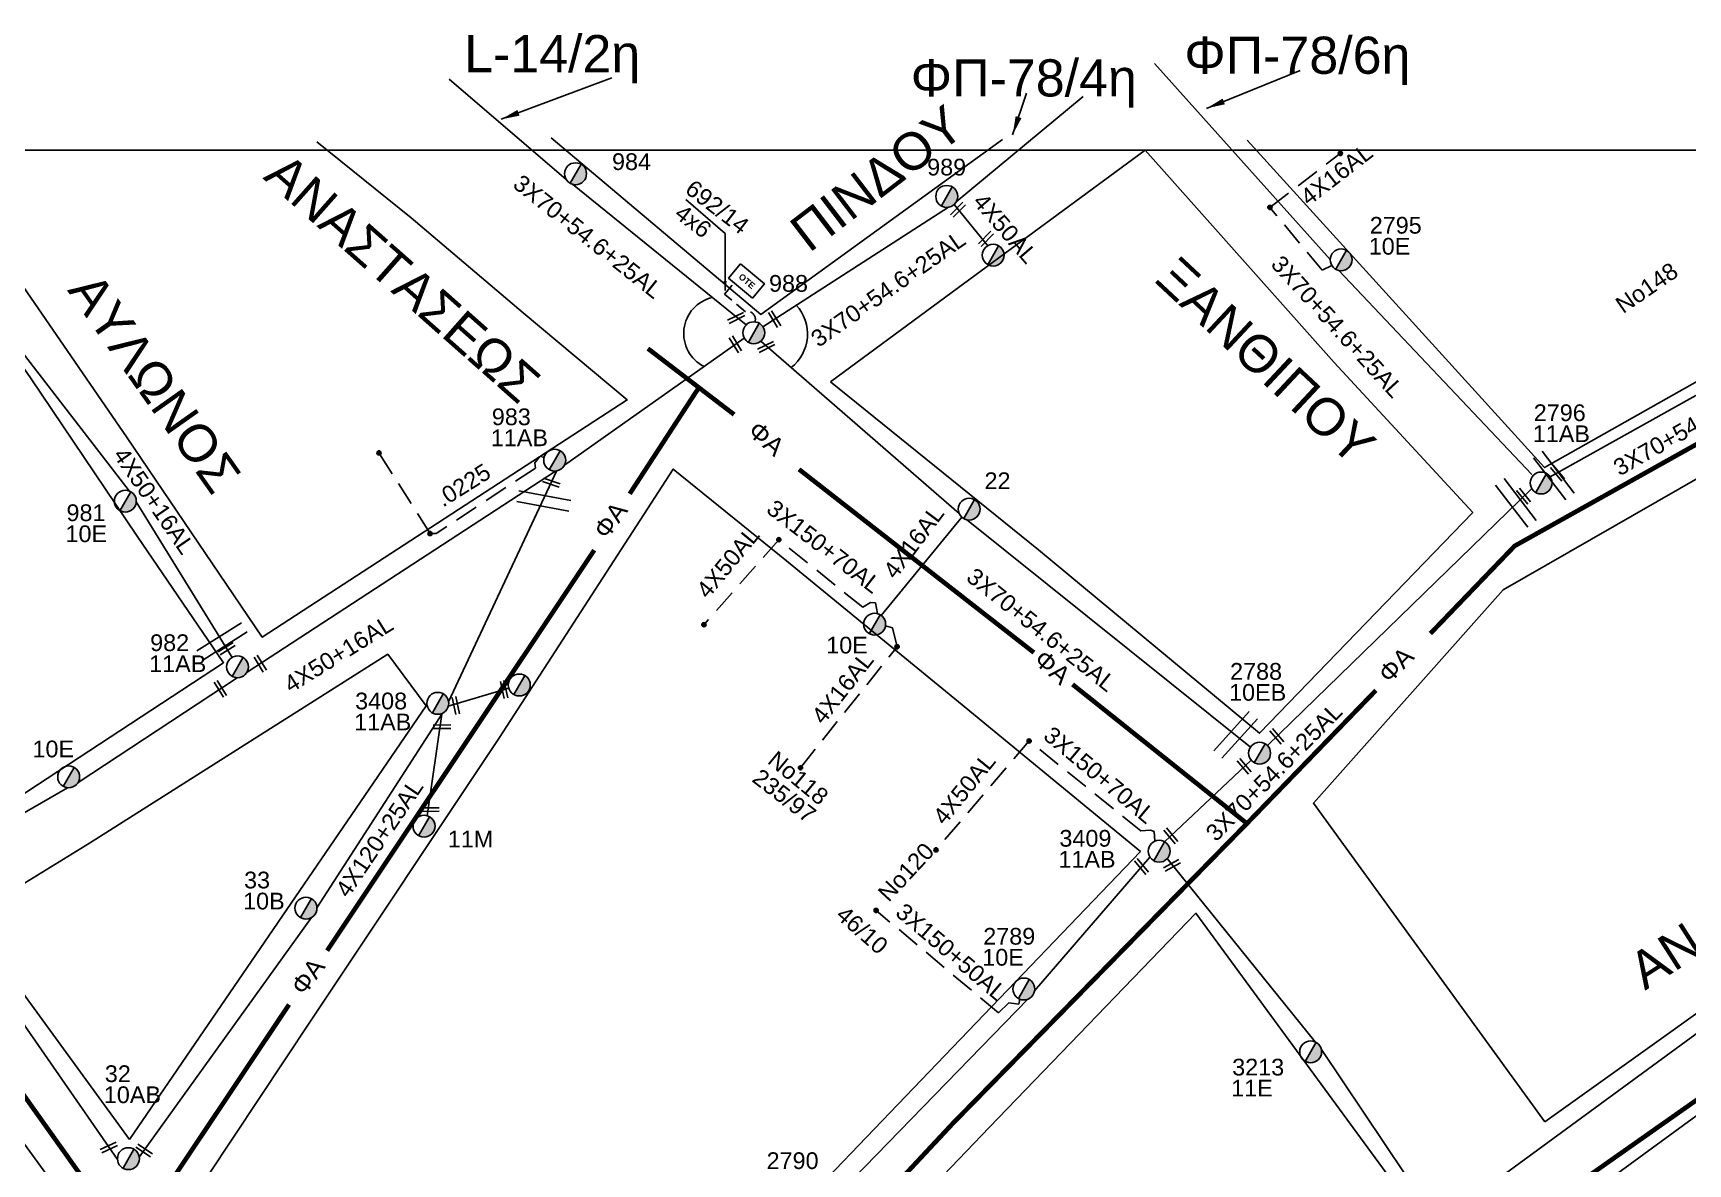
# Model space of a CAD drawing. Header units: millimetres. Extents: x 645 to 3057, y 900 to 1793.
# Drawn here: x 2152 to 2330.1, y 1659.1 to 1780.9 of the extents above; entities that cross this region are included whole.
import ezdxf

# ---------------------------------------------------------------- set-up
doc = ezdxf.new("R2010")
doc.units = ezdxf.units.MM
doc.linetypes.add('DASHED', pattern=[19.05, 12.7, -6.35])
for name, color, linetype in [('Pillar OTE', 7, 'Continuous'), ('Γέφυρες Εναέριου Δικτύου', 7, 'Continuous'), ('Γυμνά εναέρια ΧΤ (3Φ)   4x16AL', 7, 'Continuous'), ('Γυμνά εναέρια ΧΤ (3Φ)   4x50AL', 7, 'Continuous'), ('Γυμνά εναέρια ΧΤ και ΦΟΠ (3Φ)   4x50+16AL', 7, 'Continuous'), ('Επιγραφές - Σχήματα', 7, 'Continuous'), ('Καλώδια ΧΤ   3x150+50AL', 7, 'DASHED'), ('Μηχανική τομή', 7, 'Continuous'), ('Στύλος ΦΜ', 7, 'Continuous'), ('Στύλος ΦΜ @ 1', 7, 'Continuous'), ('Συνδέσεις', 7, 'Continuous'), ('Συνεστραμμένα ΧΤ   3x70+54.6+25 AL', 7, 'SYN_LINE'), ('Συνεστραμμένα ΧΤ   4x120+25 AL', 7, 'SYN_LINE'), ('Τομή', 7, 'Continuous'), ('Υπόβαθρο ΔΕΗ', 7, 'Continuous'), ('Υπόγεια καλώδια Δικτύου ΧΤ και Παρ. ΧΤ - 3X150+70 AL', 7, 'DASHED'), ('Υπόγεια καλώδια Παροχών ΧΤ   .0225', 7, 'DASHED'), ('Υπόγεια καλώδια Παροχών ΧΤ   4x16AL', 7, 'DASHED'), ('Υπόγεια καλώδια Παροχών ΧΤ   4x50AL', 7, 'DASHED'), ('Υπόγεια καλώδια Παροχών ΧΤ   4x6', 7, 'DASHED')]:
    doc.layers.add(name, color=color, linetype=linetype)
doc.styles.get("Standard").update_dxf_attribs({"font": 'arial.ttf'})
doc.linetypes.add('SYN_LINE', pattern='A,0.5,-0.0001,["/\\/\\/\\/",Standard,S=0.1,R=0,X=0,Y=-0.05],-0.25', length=0.7501)
doc.dimstyles.new('ISO-25', dxfattribs={"dimtxt": 2.5, "dimasz": 2.5, "dimexe": 1.25, "dimexo": 0.625, "dimtad": 1, "dimtxsty": 'Standard', "dimcen": 2.5, "dimadec": 0, "dimazin": 0, "dimtfac": 1, "dimtmove": 0, "dimatfit": 3, "dimfxl": 1, "dimarcsym": 0})

# ---------------------------------------------------------------- blocks, each defined once
blk = doc.blocks.new('ΥΠΑΡΧΩΝ ΤΣΙΜΕΝΤΕΝΙΟΣ ΣΤΥΛΟΣ')
at = {"layer": 'Στύλος ΦΜ'}
blk.add_hatch(color=256, dxfattribs=at).paths.add_polyline_path([(-1.29, -2.28, 0.574793), (2.62, 0, 0.268822), (1.3, 2.27)])
blk.add_line((-1.29, -2.28), (1.3, 2.27), dxfattribs=at)
blk.add_circle((0, 0), 2.62, dxfattribs=at)
at = {"layer": 'Στύλος ΦΜ', "flags": 4}
for tag, p in [('ΑΡΙΘΜΟΣ', (-4.68, 8.05)), ('ΤΥΠΟΣ', (-4.91, 3.03))]:
    blk.add_attdef(tag, p, '', height=4, dxfattribs=at)
blk = doc.blocks.new('ΜΗΧΑΝΙΚΗ ΤΟΜΗ')
at = {"layer": 'Μηχανική τομή', "ltscale": 40}
for p, q in [((-1.89, 0.78), (1.89, 0.78)), ((1.89, 0), (-1.89, 0))]:
    blk.add_line(p, q, dxfattribs=at)
blk = doc.blocks.new('ΤΟΜΗ')
at = {"layer": 'Τομή', "ltscale": 40}
for p, q in [((-5.68, 0), (5.68, 0)), ((5.68, -2.33), (-5.68, -2.33))]:
    blk.add_line(p, q, dxfattribs=at)
blk = doc.blocks.new('_ΣΥΝΔΕΣΗ')
at = {"layer": 'Συνδέσεις', "linetype": 'SYN_LINE', "ltscale": 40}
blk.add_hatch(color=256, dxfattribs=at).paths.add_polyline_path([(0.5, -0.01, 1), (-0.5, -0.01, 1)])
at = {"layer": 'Συνδέσεις'}
blk.add_circle((0, -0.01), 0.5, dxfattribs=at)
blk = doc.blocks.new('PILLAR ΟΤΕ')
at = {"layer": 'Pillar OTE', "ltscale": 40}
blk.add_lwpolyline([(-3.31, 2.02), (3.39, 2.02), (3.39, -1.99), (-3.31, -1.99)], close=True, dxfattribs=at)
at = {"layer": 'Pillar OTE', "insert": (-1.81, 0.71), "char_height": 1.3575, "width": 109.961, "attachment_point": 1}
blk.add_mtext('{\\fArial|b1|i0|c161|p34;OTE}', dxfattribs=at)

msp = doc.modelspace()

# ---------------------------------------------------------------- linework, layer by layer
at = {"layer": 'Γέφυρες Εναέριου Δικτύου'}
for centre, radius, start, end in [((2226.02177, 1748.52421), 3.98226, 103.1656471, 243.4926616), ((2230.75129, 1748.45362), 4.60922, 308.4610496, 42.4558429)]:
    msp.add_arc(centre, radius, start, end, dxfattribs=at)
at = {"layer": 'Γυμνά εναέρια ΧΤ (3Φ)   4x16AL', "color": 62}
msp.add_lwpolyline([(2251.98417, 1728.73313), (2243.2862, 1718.177)], dxfattribs=at)
at = {"layer": 'Γυμνά εναέρια ΧΤ (3Φ)   4x50AL', "color": 62}
msp.add_lwpolyline([(2251.12768, 1762.39987), (2254.75159, 1757.97317)], dxfattribs=at)
at = {"layer": 'Γυμνά εναέρια ΧΤ και ΦΟΠ (3Φ)   4x50+16AL', "color": 62}
for points in [[(2149.15347, 1748.71859), (2162.38071, 1731.56906)], [(2163.13183, 1730.38497), (2173.43552, 1713.65514)]]:
    msp.add_lwpolyline(points, dxfattribs=at)
at = {"layer": 'Γυμνά εναέρια ΧΤ και ΦΟΠ (3Φ)   4x50+16AL', "color": 6}
for points in [[(2209.20604, 1734.33926), (2228.5637, 1748.01118)], [(2175.05053, 1712.04852), (2208.2435, 1733.7062)], [(2156.86353, 1700.17685), (2174.00393, 1711.46198)], [(2141.68897, 1691.52917), (2155.73512, 1699.61744)]]:
    msp.add_lwpolyline(points, dxfattribs=at)
at = {"layer": 'Επιγραφές - Σχήματα'}
msp.add_lwpolyline([(644.94827, 917.56325), (2950.19274, 916.21517), (2950.19274, 1768.24265), (644.94827, 1768.24265)], close=True, dxfattribs=at)
at = {"layer": 'Καλώδια ΧΤ   3x150+50AL', "color": 30, "ltscale": 0.2}
msp.add_lwpolyline([(2258.2027, 1676.85851), (2258.10058, 1676.3112), (2257.02316, 1676.48031), (2255.91812, 1675.37579), (2242.74859, 1686.41332)], dxfattribs=at)
at = {"layer": 'Συνεστραμμένα ΧΤ   3x70+54.6+25 AL', "color": 6, "ltscale": 20}
for points in [[(2291.60665, 1756.50291), (2272.69343, 1777.60474)], [(2209.40916, 1765.09319), (2196.78551, 1775.89803)], [(2228.76085, 1749.44778), (2210.06769, 1764.59271)], [(2313.30009, 1733.32739), (2292.5263, 1755.30907)]]:
    msp.add_lwpolyline(points, dxfattribs=at)
at = {"layer": 'Συνεστραμμένα ΧΤ   3x70+54.6+25 AL', "color": 62, "ltscale": 20}
for points in [[(2251.37245, 1762.70305), (2265.04273, 1774.04067)], [(2230.56418, 1749.25297), (2250.52747, 1762.11737)], [(2251.68565, 1729.1381), (2230.33541, 1747.69818)], [(2283.03287, 1703.99547), (2252.45448, 1728.48115)]]:
    msp.add_lwpolyline(points, dxfattribs=at)
at = {"layer": 'Συνεστραμμένα ΧΤ   3x70+54.6+25 AL', "color": 85, "ltscale": 20}
msp.add_lwpolyline([(2315.28209, 1733.09519), (2353.63314, 1754.49752)], dxfattribs=at)
at = {"layer": 'Συνεστραμμένα ΧΤ   3x70+54.6+25 AL', "color": 30, "ltscale": 20}
for points in [[(2284.85995, 1704.15659), (2313.29409, 1731.83398)], [(2273.78861, 1693.80481), (2283.09309, 1702.60236)], [(2259.79887, 1677.74259), (2272.21303, 1692.14495)], [(2274.07811, 1691.99463), (2289.99755, 1672.26395)], [(2236.49336, 1653.63693), (2259.07205, 1676.85652)], [(2290.66161, 1671.44768), (2301.96099, 1654.58212)]]:
    msp.add_lwpolyline(points, dxfattribs=at)
at = {"layer": 'Συνεστραμμένα ΧΤ   3x70+54.6+25 AL', "color": 27, "ltscale": 20}
msp.add_lwpolyline([(2303.75149, 1653.18125), (2342.66426, 1681.68435)], dxfattribs=at)
at = {"layer": 'Συνεστραμμένα ΧΤ   4x120+25 AL', "color": 1, "ltscale": 20}
for points in [[(2208.35018, 1733.71866), (2196.74313, 1708.85485)], [(2196.07861, 1707.63841), (2182.56614, 1686.67367)], [(2161.11012, 1659.61391), (2140.00563, 1689.9872)], [(2181.97875, 1685.64243), (2163.45339, 1659.83848)]]:
    msp.add_lwpolyline(points, dxfattribs=at)
at = {"layer": 'Συνεστραμμένα ΧΤ   4x120+25 AL', "color": 1, "ltscale": 5}
msp.add_lwpolyline([(2196.71018, 1708.38867), (2203.21648, 1710.34699)], dxfattribs=at)
at = {"layer": 'Συνεστραμμένα ΧΤ   4x120+25 AL', "color": 1, "ltscale": 10}
msp.add_lwpolyline([(2196.01507, 1707.53984), (2194.44872, 1696.6069)], dxfattribs=at)
at = {"layer": 'Υπόβαθρο ΔΕΗ'}
for points in [[(2089.72731, 1768.9781), (2122.42934, 1721.12463), (2136.0821, 1700.417), (2141.31364, 1692.61141), (2172.53526, 1713.07789), (2163.2285, 1726.70612), (2151.74113, 1743.74563), (2148.40029, 1748.5192), (2135.7396, 1741.03731), (2117.36562, 1769.00406)], [(2125.25738, 1769.59861), (2135.18691, 1754.00474), (2146.12078, 1760.58567), (2162.15441, 1737.29055), (2176.68944, 1715.82889), (2215.96735, 1741.37359), (2204.74729, 1750.75837), (2192.70349, 1760.95695), (2182.56932, 1769.14374)], [(2207.79026, 1769.58865), (2230.33876, 1750.57852), (2256.36241, 1769.39414)], [(2282.67976, 1769.31936), (2314.68254, 1734.09579), (2346.43902, 1752.02188), (2335.44895, 1768.91519)], [(2453.49914, 1769.17266), (2442.15971, 1760.80701), (2430.34781, 1750.28248), (2419.79704, 1739.79), (2409.67256, 1728.86068), (2401.42815, 1720.32097), (2392.36988, 1709.63787), (2386.38846, 1703.79211), (2375.06124, 1694.93699), (2363.08713, 1686.85087), (2347.92096, 1676.36555), (2330.55926, 1663.97995), (2319.63402, 1655.98152), (2345.6925, 1619.43261), (2378.50261, 1642.28117), (2438.08439, 1683.49338), (2445.3344, 1673.57886), (2417.54448, 1654.25028), (2352.7128, 1609.52214), (2372.82154, 1581.72051)], [(2237.82903, 1743.30452), (2260.20657, 1725.23635), (2283.99936, 1705.48294), (2306.95423, 1729.24294), (2292.03669, 1745.3892), (2271.70236, 1768.24641), (2250.25137, 1752.45681), (2237.82903, 1743.30452)], [(2226.51625, 1759.30043), (2222.26553, 1762.95219)], [(2314.69598, 1663.64202), (2372.73774, 1705.1436), (2373.24013, 1705.91753), (2373.54273, 1706.94967), (2373.60184, 1707.86538), (2373.29447, 1708.85583), (2372.90437, 1709.8247), (2372.46698, 1710.51001), (2356.43095, 1739.5149), (2355.00511, 1740.98262), (2352.76279, 1742.26787), (2351.63488, 1742.4593), (2349.99623, 1742.62948), (2348.5491, 1742.56566), (2347.01685, 1742.09769), (2345.80382, 1741.33193), (2310.23324, 1720.94103), (2289.80435, 1697.94504), (2314.69598, 1663.64202)], [(2196.46731, 1615.12293), (2229.08628, 1648.83981), (2271.19313, 1692.73947), (2251.62536, 1708.85198), (2233.0978, 1724.06482), (2220.91222, 1733.93276), (2202.21758, 1705.03984), (2181.87124, 1674.49425), (2168.08162, 1653.69095), (2196.46731, 1615.12293)], [(2162.3936, 1661.75444), (2194.31527, 1708.42326), (2190.19423, 1713.99529), (2158.08886, 1693.65434), (2145.01721, 1685.62285), (2162.3936, 1661.75444)], [(2215.2074, 1589.99461), (2201.94268, 1607.72907), (2254.94231, 1663.07235), (2277.15889, 1686.1087), (2301.06766, 1653.46445), (2245.75341, 1612.33104), (2215.2074, 1589.99461)]]:
    msp.add_lwpolyline(points, dxfattribs=at)
at = {"layer": 'Υπόβαθρο ΔΕΗ', "color": 85, "const_width": 0.5}
for points in [[(2353.48064, 1749.15326), (2311.45682, 1725.64842), (2302.39236, 1716.22211)], [(2218.18937, 1746.898), (2227.4663, 1739.79737)], [(2216.22769, 1731.26141), (2223.67306, 1742.70075)], [(2234.4486, 1733.89839), (2259.72615, 1714.16932)], [(2307.54607, 1649.47804), (2344.95377, 1675.79192), (2353.46135, 1682.51328), (2382.1536, 1708.00021), (2406.05639, 1732.08417)], [(2183.66939, 1682.08172), (2212.4111, 1725.19938)], [(2296.53092, 1710.10647), (2282.65172, 1695.77096), (2251.00886, 1663.49035), (2237.93682, 1649.48832)], [(2263.88137, 1710.74568), (2282.65172, 1695.77096)], [(2153.30412, 1636.92818), (2179.56988, 1676.27682)], [(2168.76846, 1641.58889), (2149.49576, 1668.67797)]]:
    msp.add_lwpolyline(points, dxfattribs=at)
at = {"layer": 'Υπόβαθρο ΔΕΗ'}
msp.add_lwpolyline([(2113.72666, 1590.59429), (2107.08103, 1581.27416), (2106.05284, 1579.99645), (2104.5874, 1579.23318), (2102.82892, 1578.98916), (2100.88075, 1579.59387), (2099.28153, 1581.30574), (2091.24424, 1590.59429), (2079.87372, 1603.35546), (2065.7564, 1619.6312), (2056.62952, 1629.67445), (2076.72485, 1642.57454), (2109.677, 1663.55639), (2137.00035, 1680.59317), (2156.84658, 1653.36142), (2140.43688, 1629.45312)], close=True, dxfattribs=at)
at = {"layer": 'Υπόγεια καλώδια Δικτύου ΧΤ και Παρ. ΧΤ - 3X150+70 AL', "color": 62, "ltscale": 0.2}
msp.add_lwpolyline([(2242.89123, 1718.36788), (2242.67582, 1719.51767), (2242.13849, 1719.54893), (2241.29858, 1719.04523), (2232.27622, 1726.32445)], dxfattribs=at)
at = {"layer": 'Υπόγεια καλώδια Δικτύου ΧΤ και Παρ. ΧΤ - 3X150+70 AL', "color": 30, "ltscale": 0.2}
msp.add_lwpolyline([(2272.73402, 1693.86326), (2272.65957, 1694.89816), (2272.25803, 1695.0587), (2271.24619, 1694.97843), (2259.20915, 1704.65436)], dxfattribs=at)
at = {"layer": 'Υπόγεια καλώδια Παροχών ΧΤ   .0225', "color": 6, "ltscale": 0.2}
msp.add_lwpolyline([(2207.02756, 1735.20367), (2206.56663, 1735.26701), (2206.02116, 1734.60898), (2206.07758, 1734.02616), (2195.40904, 1726.98996), (2194.74287, 1726.98921), (2189.25711, 1735.67386)], dxfattribs=at)
at = {"layer": 'Υπόγεια καλώδια Παροχών ΧΤ   4x16AL', "color": 6, "ltscale": 0.2}
msp.add_lwpolyline([(2291.77036, 1755.85796), (2290.73616, 1755.3246), (2285.1232, 1762.09925), (2292.69888, 1767.9084)], dxfattribs=at)
at = {"layer": 'Υπόγεια καλώδια Παροχών ΧΤ   4x16AL', "color": 62, "ltscale": 0.2}
msp.add_lwpolyline([(2234.60867, 1701.77006), (2245.00144, 1714.80059), (2244.51631, 1716.8441), (2243.74759, 1717.04093)], dxfattribs=at)
at = {"layer": 'Υπόγεια καλώδια Παροχών ΧΤ   4x50AL', "color": 62, "ltscale": 0.2}
msp.add_lwpolyline([(2232.27622, 1726.32445), (2224.21593, 1717.17361)], dxfattribs=at)
at = {"layer": 'Υπόγεια καλώδια Παροχών ΧΤ   4x50AL', "color": 30, "ltscale": 0.2}
msp.add_lwpolyline([(2259.20915, 1704.65436), (2249.1911, 1692.93422)], dxfattribs=at)
at = {"layer": 'Υπόγεια καλώδια Παροχών ΧΤ   4x6', "color": 6, "linetype": 'DASHED', "ltscale": 0.1}
msp.add_lwpolyline([(2229.70259, 1749.77485, 0.607062272), (2228.68668, 1750.86731), (2226.44396, 1752.7581), (2227.51901, 1754.03325)], format="xyb", dxfattribs=at)

# ---------------------------------------------------------------- block references
at = {"layer": 'Pillar OTE', "xscale": 0.5, "yscale": 0.5, "zscale": 0.5, "rotation": 319.8665312585179}
msp.add_blockref('PILLAR ΟΤΕ', (2228.7759, 1754.18968), dxfattribs=at)
at = {"layer": 'Μηχανική τομή'}
for p, xscale, yscale, zscale, rotation in [((2251.70109, 1761.71311), 0.4999999999997921, 0.4999999999997921, 0.4999999999997921, 45.8037905091624), ((2254.71237, 1758.57995), 0.4999999999997921, 0.4999999999997921, 0.4999999999997921, 45.8037905091624), ((2227.61171, 1750.3788), 0.500000000000267, 0.500000000000267, 0.500000000000267, 206.3713794496826), ((2231.9829, 1750.1672), 0.500000000000061, 0.500000000000061, 0.500000000000061, 121.3843390586048), ((2227.76797, 1747.44917), 0.500000000000061, 0.500000000000061, 0.500000000000061, 121.3843390586048), ((2230.84082, 1747.25882), 0.500000000000267, 0.500000000000267, 0.500000000000267, 206.3713794496826), ((2207.85042, 1732.64812), 0.5000000000000543, 0.5000000000000543, 0.5000000000000543, 161.3858795108449), ((2316.21636, 1733.61657), 0.4999999999999446, 0.4999999999999446, 0.4999999999999446, 130.0917828323592), ((2312.57319, 1731.13227), 0.4999999999999446, 0.4999999999999446, 0.4999999999999446, 130.0917828323592), ((2172.75778, 1714.75557), 0.4999999999999066, 0.4999999999999066, 0.4999999999999066, 211.7746533241408), ((2176.64077, 1713.08612), 0.500000000000061, 0.500000000000061, 0.500000000000061, 121.3843390586048), ((2172.34543, 1710.37003), 0.500000000000061, 0.500000000000061, 0.500000000000061, 121.3843390586048), ((2202.90453, 1710.22888), 0.5000000000001321, 0.5000000000001321, 0.5000000000001321, 102.4395048550203), ((2197.70644, 1708.51036), 0.5000000000001658, 0.5000000000001658, 0.5000000000001658, 102.4395048550378), ((2196.02026, 1706.38101), 0.5000000000000856, 0.5000000000000856, 0.5000000000000856, 180.6341152099593), ((2286.0089, 1705.27495), 0.4999999999999446, 0.4999999999999446, 0.4999999999999446, 130.0917828323592), ((2282.51029, 1702.05132), 0.4999999999999446, 0.4999999999999446, 0.4999999999999446, 130.0917828323592), ((2194.79325, 1697.46393), 0.5000000000000843, 0.5000000000000843, 0.5000000000000843, 180.6341152099463), ((2274.59981, 1694.57181), 0.4999999999999446, 0.4999999999999446, 0.4999999999999446, 130.0917828323592), ((2271.45782, 1691.26879), 0.4999999999999446, 0.4999999999999446, 0.4999999999999446, 130.0917828323592), ((2274.49513, 1691.43509), 0.4999999999999585, 0.4999999999999585, 0.4999999999999585, 208.3997874173526), ((2160.10571, 1661.05944), 0.5000000000000103, 0.5000000000000103, 0.5000000000000103, 205.2105406037671), ((2164.0902, 1660.72549), 0.499999999999988, 0.499999999999988, 0.499999999999988, 146.9505405739804)]:
    msp.add_blockref('ΜΗΧΑΝΙΚΗ ΤΟΜΗ', p, dxfattribs=dict(at, xscale=xscale, yscale=yscale, zscale=zscale, rotation=rotation))
at = {"layer": 'Στύλος ΦΜ @ 1', "ltscale": 40}
ref = msp.add_blockref('ΥΠΑΡΧΩΝ ΤΣΙΜΕΝΤΕΝΙΟΣ ΣΤΥΛΟΣ', (2210.40568, 1765.72094), dxfattribs=dict(at, xscale=0.4499999999998181, yscale=0.4499999999998181, zscale=0.4499999999998181))
ref.add_attrib('ΤΥΠΟΣ', '984', (2214.32529, 1766.11906), dxfattribs={"layer": 'Στύλος ΦΜ', "height": 1.8, "flags": 4})
ref = msp.add_blockref('ΥΠΑΡΧΩΝ ΤΣΙΜΕΝΤΕΝΙΟΣ ΣΤΥΛΟΣ', (2250.34631, 1763.28113), dxfattribs=dict(at, xscale=0.4499999999998181, yscale=0.4499999999998181, zscale=0.4499999999998181))
ref.add_attrib('ΤΥΠΟΣ', '989', (2248.23942, 1765.53546), dxfattribs={"layer": 'Στύλος ΦΜ', "height": 1.8, "flags": 4})
ref = msp.add_blockref('ΥΠΑΡΧΩΝ ΤΣΙΜΕΝΤΕΝΙΟΣ ΣΤΥΛΟΣ', (2292.78358, 1756.45839), dxfattribs=dict(at, xscale=0.4499999999998181, yscale=0.4499999999998181, zscale=0.4499999999998181))
ref.add_attrib('ΤΥΠΟΣ', '10E', (2295.7571, 1757.01074), dxfattribs={"layer": 'Στύλος ΦΜ', "height": 1.8, "flags": 4})
ref.add_attrib('ΑΡΙΘΜΟΣ', '2795', (2295.86365, 1759.27303), dxfattribs={"layer": 'Στύλος ΦΜ', "height": 1.8, "flags": 4})
at = {"layer": 'Στύλος ΦΜ @ 1', "ltscale": 40, "xscale": 0.4499999999998181, "yscale": 0.4499999999998181, "zscale": 0.4499999999998181}
for p in [(2255.34243, 1756.95433), (2204.34672, 1710.67821)]:
    msp.add_blockref('ΥΠΑΡΧΩΝ ΤΣΙΜΕΝΤΕΝΙΟΣ ΣΤΥΛΟΣ', p, dxfattribs=at)
at = {"layer": 'Στύλος ΦΜ @ 1', "ltscale": 40}
ref = msp.add_blockref('ΥΠΑΡΧΩΝ ΤΣΙΜΕΝΤΕΝΙΟΣ ΣΤΥΛΟΣ', (2229.58181, 1748.60329), dxfattribs=dict(at, xscale=0.4499999999998181, yscale=0.4499999999998181, zscale=0.4499999999998181))
ref.add_attrib('ΤΥΠΟΣ', '988', (2231.22204, 1753.01765), dxfattribs={"layer": 'Στύλος ΦΜ', "height": 1.8, "flags": 4})
ref = msp.add_blockref('ΥΠΑΡΧΩΝ ΤΣΙΜΕΝΤΕΝΙΟΣ ΣΤΥΛΟΣ', (2208.16027, 1734.88102), dxfattribs=dict(at, xscale=0.4499999999998181, yscale=0.4499999999998181, zscale=0.4499999999998181))
ref.add_attrib('ΤΥΠΟΣ', '11AB', (2201.28611, 1736.39071), dxfattribs={"layer": 'Στύλος ΦΜ', "height": 1.8, "flags": 4})
ref.add_attrib('ΑΡΙΘΜΟΣ', '983', (2201.39266, 1738.65299), dxfattribs={"layer": 'Στύλος ΦΜ', "height": 1.8, "flags": 4})
ref = msp.add_blockref('ΥΠΑΡΧΩΝ ΤΣΙΜΕΝΤΕΝΙΟΣ ΣΤΥΛΟΣ', (2314.30845, 1732.43249), dxfattribs=dict(at, xscale=0.4499999999998181, yscale=0.4499999999998181, zscale=0.4499999999998181))
ref.add_attrib('ΤΥΠΟΣ', '11AB', (2313.40627, 1736.83074), dxfattribs={"layer": 'Στύλος ΦΜ', "height": 1.8, "flags": 4})
ref.add_attrib('ΑΡΙΘΜΟΣ', '2796', (2313.51282, 1739.09303), dxfattribs={"layer": 'Στύλος ΦΜ', "height": 1.8, "flags": 4})
ref = msp.add_blockref('ΥΠΑΡΧΩΝ ΤΣΙΜΕΝΤΕΝΙΟΣ ΣΤΥΛΟΣ', (2252.76108, 1729.61832), dxfattribs=dict(at, xscale=0.4499999999998181, yscale=0.4499999999998181, zscale=0.4499999999998181))
ref.add_attrib('ΤΥΠΟΣ', '22', (2254.40986, 1731.76935), dxfattribs={"layer": 'Στύλος ΦΜ', "height": 1.8, "flags": 4})
ref = msp.add_blockref('ΥΠΑΡΧΩΝ ΤΣΙΜΕΝΤΕΝΙΟΣ ΣΤΥΛΟΣ', (2161.95714, 1730.47009), dxfattribs=dict(at, xscale=0.4499999999998181, yscale=0.4499999999998181, zscale=0.4499999999998181))
ref.add_attrib('ΤΥΠΟΣ', '10E', (2155.51685, 1726.06371), dxfattribs={"layer": 'Στύλος ΦΜ', "height": 1.8, "flags": 4})
ref.add_attrib('ΑΡΙΘΜΟΣ', '981', (2155.6234, 1728.32599), dxfattribs={"layer": 'Στύλος ΦΜ', "height": 1.8, "flags": 4})
ref = msp.add_blockref('ΥΠΑΡΧΩΝ ΤΣΙΜΕΝΤΕΝΙΟΣ ΣΤΥΛΟΣ', (2242.58519, 1717.23057), dxfattribs=dict(at, xscale=0.4499999999998181, yscale=0.4499999999998181, zscale=0.4499999999998181))
ref.add_attrib('ΤΥΠΟΣ', '10E', (2237.37837, 1714.07363), dxfattribs={"layer": 'Στύλος ΦΜ', "height": 1.8, "flags": 4})
ref = msp.add_blockref('ΥΠΑΡΧΩΝ ΤΣΙΜΕΝΤΕΝΙΟΣ ΣΤΥΛΟΣ', (2174.03172, 1712.63942), dxfattribs=dict(at, xscale=0.4499999999998181, yscale=0.4499999999998181, zscale=0.4499999999998181))
ref.add_attrib('ΤΥΠΟΣ', '11AB', (2164.51871, 1712.07172), dxfattribs={"layer": 'Στύλος ΦΜ', "height": 1.8, "flags": 4})
ref.add_attrib('ΑΡΙΘΜΟΣ', '982', (2164.62526, 1714.33401), dxfattribs={"layer": 'Στύλος ΦΜ', "height": 1.8, "flags": 4})
ref = msp.add_blockref('ΥΠΑΡΧΩΝ ΤΣΙΜΕΝΤΕΝΙΟΣ ΣΤΥΛΟΣ', (2284.01133, 1703.33991), dxfattribs=dict(at, xscale=0.4499999999998181, yscale=0.4499999999998181, zscale=0.4499999999998181))
ref.add_attrib('ΤΥΠΟΣ', '10EB', (2280.72787, 1708.98754), dxfattribs={"layer": 'Στύλος ΦΜ', "height": 1.8, "flags": 4})
ref.add_attrib('ΑΡΙΘΜΟΣ', '2788', (2280.83442, 1711.24983), dxfattribs={"layer": 'Στύλος ΦΜ', "height": 1.8, "flags": 4})
ref = msp.add_blockref('ΥΠΑΡΧΩΝ ΤΣΙΜΕΝΤΕΝΙΟΣ ΣΤΥΛΟΣ', (2195.57517, 1708.70316), dxfattribs=dict(at, xscale=0.4499999999998181, yscale=0.4499999999998181, zscale=0.4499999999998181))
ref.add_attrib('ΤΥΠΟΣ', '11AB', (2186.57685, 1705.79746), dxfattribs={"layer": 'Στύλος ΦΜ', "height": 1.8, "flags": 4})
ref.add_attrib('ΑΡΙΘΜΟΣ', '3408', (2186.6834, 1708.05974), dxfattribs={"layer": 'Στύλος ΦΜ', "height": 1.8, "flags": 4})
ref = msp.add_blockref('ΥΠΑΡΧΩΝ ΤΣΙΜΕΝΤΕΝΙΟΣ ΣΤΥΛΟΣ', (2155.85726, 1700.78885), dxfattribs=dict(at, xscale=0.4499999999998181, yscale=0.4499999999998181, zscale=0.4499999999998181))
ref.add_attrib('ΤΥΠΟΣ', '10E', (2151.96166, 1702.89268), dxfattribs={"layer": 'Στύλος ΦΜ', "height": 1.8, "flags": 4})
ref = msp.add_blockref('ΥΠΑΡΧΩΝ ΤΣΙΜΕΝΤΕΝΙΟΣ ΣΤΥΛΟΣ', (2194.0991, 1695.48222), dxfattribs=dict(at, xscale=0.4499999999998181, yscale=0.4499999999998181, zscale=0.4499999999998181))
ref.add_attrib('ΤΥΠΟΣ', '11M', (2196.64994, 1693.1957), dxfattribs={"layer": 'Στύλος ΦΜ', "height": 1.8, "flags": 4})
ref = msp.add_blockref('ΥΠΑΡΧΩΝ ΤΣΙΜΕΝΤΕΝΙΟΣ ΣΤΥΛΟΣ', (2273.20305, 1692.78292), dxfattribs=dict(at, xscale=0.4499999999998181, yscale=0.4499999999998181, zscale=0.4499999999998181))
ref.add_attrib('ΤΥΠΟΣ', '11AB', (2262.36268, 1691.01349), dxfattribs={"layer": 'Στύλος ΦΜ', "height": 1.8, "flags": 4})
ref.add_attrib('ΑΡΙΘΜΟΣ', '3409', (2262.46923, 1693.27578), dxfattribs={"layer": 'Στύλος ΦΜ', "height": 1.8, "flags": 4})
ref = msp.add_blockref('ΥΠΑΡΧΩΝ ΤΣΙΜΕΝΤΕΝΙΟΣ ΣΤΥΛΟΣ', (2181.38843, 1686.66158), dxfattribs=dict(at, xscale=0.4499999999998181, yscale=0.4499999999998181, zscale=0.4499999999998181))
ref.add_attrib('ΤΥΠΟΣ', '10B', (2174.62636, 1686.5212), dxfattribs={"layer": 'Στύλος ΦΜ', "height": 1.8, "flags": 4})
ref.add_attrib('ΑΡΙΘΜΟΣ', '33', (2174.73291, 1688.78349), dxfattribs={"layer": 'Στύλος ΦΜ', "height": 1.8, "flags": 4})
ref = msp.add_blockref('ΥΠΑΡΧΩΝ ΤΣΙΜΕΝΤΕΝΙΟΣ ΣΤΥΛΟΣ', (2258.63989, 1677.95213), dxfattribs=dict(at, xscale=0.4499999999998181, yscale=0.4499999999998181, zscale=0.4499999999998181))
ref.add_attrib('ΤΥΠΟΣ', '10E', (2254.16807, 1680.46645), dxfattribs={"layer": 'Στύλος ΦΜ', "height": 1.8, "flags": 4})
ref.add_attrib('ΑΡΙΘΜΟΣ', '2789', (2254.27462, 1682.72874), dxfattribs={"layer": 'Στύλος ΦΜ', "height": 1.8, "flags": 4})
ref = msp.add_blockref('ΥΠΑΡΧΩΝ ΤΣΙΜΕΝΤΕΝΙΟΣ ΣΤΥΛΟΣ', (2289.51219, 1671.19084), dxfattribs=dict(at, xscale=0.4499999999998181, yscale=0.4499999999998181, zscale=0.4499999999998181))
ref.add_attrib('ΤΥΠΟΣ', '11E', (2280.95731, 1666.38109), dxfattribs={"layer": 'Στύλος ΦΜ', "height": 1.8, "flags": 4})
ref.add_attrib('ΑΡΙΘΜΟΣ', '3213', (2281.06386, 1668.64338), dxfattribs={"layer": 'Στύλος ΦΜ', "height": 1.8, "flags": 4})
ref = msp.add_blockref('ΥΠΑΡΧΩΝ ΤΣΙΜΕΝΤΕΝΙΟΣ ΣΤΥΛΟΣ', (2162.28579, 1659.68404), dxfattribs=dict(at, xscale=0.4499999999998181, yscale=0.4499999999998181, zscale=0.4499999999998181))
ref.add_attrib('ΤΥΠΟΣ', '10AB', (2159.64163, 1665.67104), dxfattribs={"layer": 'Στύλος ΦΜ', "height": 1.8, "flags": 4})
ref.add_attrib('ΑΡΙΘΜΟΣ', '32', (2159.74818, 1667.93333), dxfattribs={"layer": 'Στύλος ΦΜ', "height": 1.8, "flags": 4})
ref = msp.add_blockref('ΥΠΑΡΧΩΝ ΤΣΙΜΕΝΤΕΝΙΟΣ ΣΤΥΛΟΣ', (2235.32633, 1653.79567), dxfattribs=dict(at, xscale=0.4499999999998181, yscale=0.4499999999998181, zscale=0.4499999999998181))
ref.add_attrib('ΤΥΠΟΣ', '11E', (2230.85451, 1656.30999), dxfattribs={"layer": 'Στύλος ΦΜ', "height": 1.8, "flags": 4})
ref.add_attrib('ΑΡΙΘΜΟΣ', '2790', (2230.96106, 1658.57228), dxfattribs={"layer": 'Στύλος ΦΜ', "height": 1.8, "flags": 4})
at = {"layer": 'Συνδέσεις', "xscale": 0.4499999999998181, "yscale": 0.4499999999998181, "zscale": 0.4499999999998181}
for p in [(2292.69888, 1767.9084), (2285.1232, 1762.09925), (2189.25711, 1735.67386), (2194.74287, 1726.98921), (2232.27622, 1726.32445), (2224.21593, 1717.17361), (2245.00144, 1714.80059), (2259.20915, 1704.65436), (2234.60867, 1701.77006), (2249.1911, 1692.93422), (2242.74859, 1686.41332)]:
    msp.add_blockref('_ΣΥΝΔΕΣΗ', p, dxfattribs=at)
at = {"layer": 'Τομή'}
for p, xscale, yscale, zscale, rotation in [((2316.15335, 1733.58141), 0.5000000000009263, 0.5000000000009263, 0.5000000000009263, 307.3356733705414), ((2312.06361, 1730.63625), 0.5000000000009263, 0.5000000000009263, 0.5000000000009263, 307.3356733705414), ((2207.10551, 1731.05242), 0.5000000000008349, 0.5000000000008349, 0.5000000000008349, 349.4769548178737), ((2172.6787, 1714.88397), 0.5000000000004157, 0.5000000000004157, 0.5000000000004157, 212.4137051104158), ((2281.86682, 1704.92919), 0.5000000000008913, 0.5000000000008913, 0.5000000000008913, 227.9226921155603)]:
    msp.add_blockref('ΤΟΜΗ', p, dxfattribs=dict(at, xscale=xscale, yscale=yscale, zscale=zscale, rotation=rotation))

# ---------------------------------------------------------------- texts
at = {"layer": 'Γυμνά εναέρια ΧΤ (3Φ)   4x16AL', "color": 7, "insert": (2243.37717, 1723.04382), "char_height": 1.8, "width": 168.3717627, "attachment_point": 1, "rotation": 53.2396728}
msp.add_mtext('4X16AL', dxfattribs=at)
at = {"layer": 'Γυμνά εναέρια ΧΤ (3Φ)   4x50AL', "color": 7, "insert": (2254.41571, 1763.82008), "char_height": 1.8, "width": 168.3717627, "attachment_point": 1, "rotation": 310.8950746}
msp.add_mtext('4X50AL', dxfattribs=at)
at = {"layer": 'Γυμνά εναέρια ΧΤ και ΦΟΠ (3Φ)   4x50+16AL', "insert": (2162.04996, 1736.46162), "char_height": 1.8, "width": 168.3717627, "attachment_point": 1, "rotation": 304.5765152}
msp.add_mtext('4X50+16AL', dxfattribs=at)
at = {"layer": 'Γυμνά εναέρια ΧΤ και ΦΟΠ (3Φ)   4x50+16AL', "color": 7, "insert": (2178.81204, 1711.29622), "char_height": 1.8, "width": 168.3717627, "attachment_point": 1, "rotation": 31.9206072}
msp.add_mtext('4X50+16AL', dxfattribs=at)
at = {"layer": 'Επιγραφές - Σχήματα', "char_height": 4, "width": 69.9753744, "attachment_point": 1}
for s, insert in [('L-14/2η', (2198.41058, 1780.65091)), ('ΦΠ-78/6η', (2275.90475, 1780.47731)), ('ΦΠ-78/4η', (2246.46573, 1778.03941))]:
    msp.add_mtext(s, dxfattribs=dict(at, insert=insert))
for s, insert, rotation in [('ΠΙΝΔΟΥ', (2233.10831, 1760.3157), 37.4428107), ('ΑΝΑΣΤΑΣΕΩΣ', (2179.33769, 1768.23674), 318.4769316), ('ΞΑΝΘΙΠΟΥ', (2275.32652, 1757.06951), 316.9074979), ('ΑΥΛΩΝΟΣ', (2158.92344, 1755.48108), 305.2396894), ('ΑΝΑΤΟΛΗΣ', (2323.3178, 1681.12113), 32.6136221)]:
    msp.add_mtext(s, dxfattribs=dict(at, insert=insert, rotation=rotation))
at = {"layer": 'Επιγραφές - Σχήματα', "color": 7, "char_height": 1.8, "width": 168.3717627, "attachment_point": 1}
for s, insert, rotation in [('692/14', (2223.15393, 1765.20593), 322.5052044), ('4x6', (2222.0087, 1762.56797), 322.5052044), ('No148', (2322.10772, 1752.08148), 34.618704), ('No118', (2232.08617, 1703.72996), 320.5035065), ('235/97', (2230.36721, 1701.79971), 322.5052044), ('No120', (2242.78219, 1688.44386), 47.135541), ('46/10', (2239.48769, 1687.06081), 318.5863823)]:
    msp.add_mtext(s, dxfattribs=dict(at, insert=insert, rotation=rotation))
at = {"layer": 'Καλώδια ΧΤ   3x150+50AL', "color": 7, "insert": (2245.86351, 1687.34726), "char_height": 1.8, "width": 168.3717627, "attachment_point": 1, "rotation": 319.6133661}
msp.add_mtext('3X150+50AL', dxfattribs=at)
at = {"layer": 'Συνεστραμμένα ΧΤ   3x70+54.6+25 AL', "color": 7, "char_height": 1.8, "width": 168.3717627, "attachment_point": 1}
for insert, rotation in [((2204.64857, 1765.7673), 321.4277308), ((2235.51441, 1748.43523), 35.1602998), ((2286.44922, 1757.10174), 312.4012249), ((2321.86061, 1734.68485), 29.671064), ((2253.43859, 1723.43688), 321.4277308), ((2278.04718, 1694.98671), 45.4261806)]:
    msp.add_mtext('3X70+54.6+25AL', dxfattribs=dict(at, insert=insert, rotation=rotation))
at = {"layer": 'Συνεστραμμένα ΧΤ   4x120+25 AL', "color": 7, "insert": (2184.44812, 1688.66554), "char_height": 1.8, "width": 168.3717627, "attachment_point": 1, "rotation": 55.9509014}
msp.add_mtext('4X120+25AL', dxfattribs=at)
at = {"layer": 'Υπόβαθρο ΔΕΗ', "char_height": 1.8, "width": 4.6964718, "attachment_point": 1}
for insert, rotation in [((2230.06436, 1739.26168), 319.0821949), ((2212.18606, 1727.39818), 53.7703384), ((2260.84986, 1714.65278), 319.0821949), ((2296.59182, 1712.10169), 45.6715425), ((2179.63072, 1678.28392), 53.7703384)]:
    msp.add_mtext('{\\H1.083x;\\C85;ΦΑ}', dxfattribs=dict(at, insert=insert, rotation=rotation))
at = {"layer": 'Υπόγεια καλώδια Δικτύου ΧΤ και Παρ. ΧΤ - 3X150+70 AL', "color": 7, "char_height": 1.8, "width": 168.3717627, "attachment_point": 1}
for insert, rotation in [((2231.90364, 1730.77294), 322.3720968), ((2261.76766, 1706.37068), 320.11544)]:
    msp.add_mtext('3X150+70AL', dxfattribs=dict(at, insert=insert, rotation=rotation))
at = {"layer": 'Υπόγεια καλώδια Παροχών ΧΤ   .0225', "color": 7, "insert": (2195.18087, 1731.29529), "char_height": 1.8, "width": 168.3717627, "attachment_point": 1, "rotation": 32.1298059}
msp.add_mtext('.0225', dxfattribs=at)
at = {"layer": 'Υπόγεια καλώδια Παροχών ΧΤ   4x16AL', "color": 7, "char_height": 1.8, "width": 168.3717627, "attachment_point": 1}
for insert, rotation in [((2288.20033, 1763.62051), 37.7727315), ((2235.65006, 1707.43172), 51.7530811)]:
    msp.add_mtext('4X16AL', dxfattribs=dict(at, insert=insert, rotation=rotation))
at = {"layer": 'Υπόγεια καλώδια Παροχών ΧΤ   4x50AL', "color": 7, "char_height": 1.8, "width": 168.3717627, "attachment_point": 1}
for insert, rotation in [((2223.25256, 1721.00251), 50.5143939), ((2248.70648, 1696.61627), 51.0267389)]:
    msp.add_mtext('4X50AL', dxfattribs=dict(at, insert=insert, rotation=rotation))

# ---------------------------------------------------------------- leaders
at = {"layer": 'Επιγραφές - Σχήματα', "ltscale": 40}
for points, override in [([(2202.38854, 1771.57869), (2214.28988, 1776.04056)], {"dimasz": 2, "dimtad": 0}), ([(2278.30194, 1772.7573), (2288.36829, 1776.82047)], {"dimasz": 2, "dimtad": 0}), ([(2257.43907, 1769.91309), (2258.92927, 1774.38257)], {"dimasz": 2, "dimtad": 0}), ([(2226.501, 1753.15882), (2226.51625, 1759.30043)], {"dimasz": 1, "dimtad": 0})]:
    msp.add_leader(points, dimstyle='ISO-25', override=override, dxfattribs=at)

doc.saveas('drawing.dxf')
